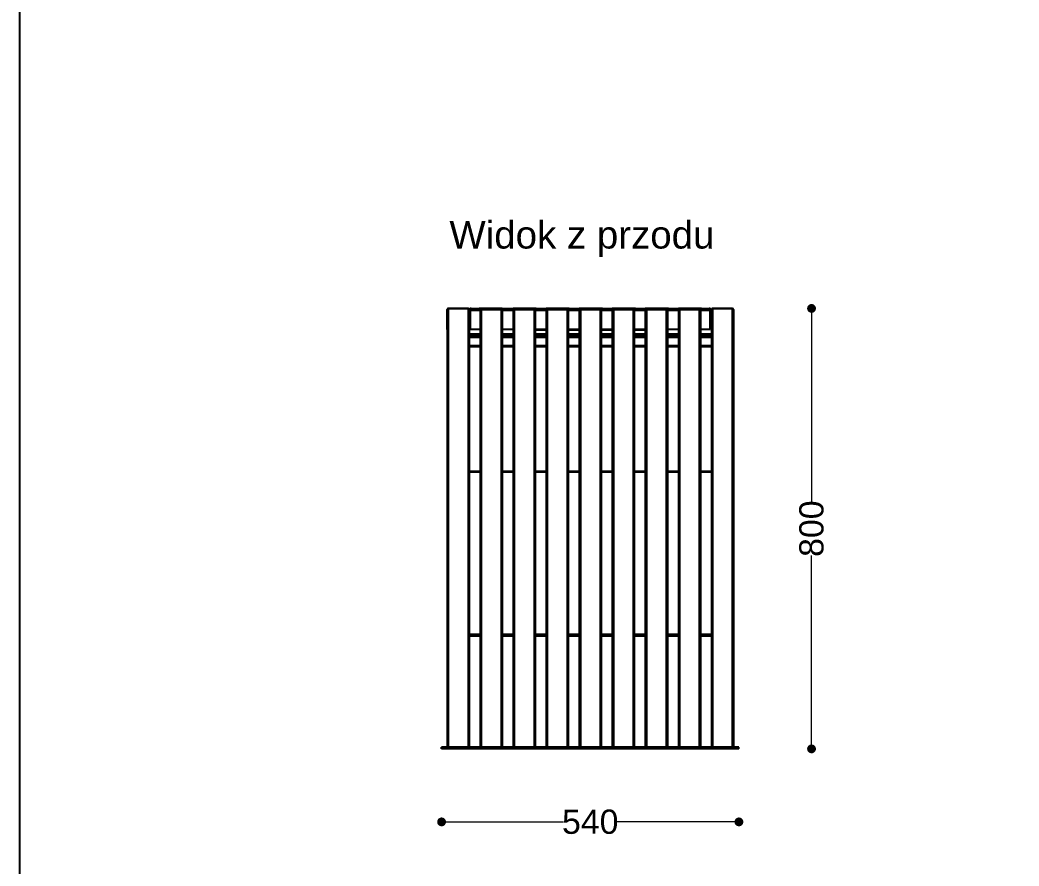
# Model space of a CAD drawing. Header units: millimetres. Extents: x 10366 to 13995, y 24552 to 29685.
# Drawn here: x 10366 to 12181, y 26611 to 28148 of the extents above; entities that cross this region are included whole.
import ezdxf

# ---------------------------------------------------------------- set-up
doc = ezdxf.new("R2010")
doc.units = ezdxf.units.MM
doc.header["$LTSCALE"] = 3
doc.layers.add('Default', color=7, linetype='Continuous')
doc.styles.get("Standard").update_dxf_attribs({"font": 'arial.ttf'})
doc.dimstyles.new('MATEUSZ', dxfattribs={"dimtxt": 35, "dimasz": 16, "dimexe": 0.18, "dimexo": 0.0625, "dimgap": 0.09, "dimtad": 0, "dimdec": 0, "dimdsep": 46, "dimtxsty": 'Standard', "dimblk": 'DOT', "dimcen": 0.09, "dimse1": 1, "dimse2": 1, "dimadec": 0, "dimazin": 0, "dimtfac": 1, "dimtdec": 0, "dimtofl": 0, "dimtmove": 0, "dimatfit": 3, "dimfxl": 1, "dimtolj": 1, "dimtzin": 0, "dimlwd": 9, "dimlwe": 9, "dimarcsym": 0})

# ---------------------------------------------------------------- blocks, each defined once
blk = doc.blocks.new('_Dot')
at = {"color": 0, "linetype": 'ByBlock', "lineweight": -2}
blk.add_line((-0.5, 0), (-1, 0), dxfattribs=at)
at = {"color": 0, "linetype": 'ByBlock', "const_width": 0.5}
blk.add_lwpolyline([(-0.25, 0, 1), (0.25, 0, 1)], format="xyb", close=True, dxfattribs=at)
blk = doc.blocks.new('*D15')
at = {"color": 0, "lineweight": 9, "transparency": 16777216}
for p, q in [((11147.9, 26691.4), (11353.3, 26691.4)), ((11655.9, 26691.4), (11450.5, 26691.4))]:
    blk.add_line(p, q, dxfattribs=at)
at = {"layer": 'Defpoints', "color": 0, "transparency": 16777216}
for p in [(11131.9, 26824), (11671.9, 26824), (11671.9, 26691.4)]:
    blk.add_point(p, dxfattribs=at)
at = {"color": 0, "lineweight": 9, "transparency": 16777216, "xscale": 16, "yscale": 16, "zscale": 16, "rotation": 180}
blk.add_blockref('_Dot', (11131.9, 26691.4), dxfattribs=at)
at = {"color": 0, "lineweight": 9, "transparency": 16777216, "xscale": 16, "yscale": 16, "zscale": 16}
blk.add_blockref('_Dot', (11671.9, 26691.4), dxfattribs=at)
at = {"color": 0, "transparency": 16777216, "insert": (11401.9, 26691.4), "char_height": 44, "attachment_point": 5}
blk.add_mtext('\\A1;540', dxfattribs=at)
blk = doc.blocks.new('*D16')
at = {"color": 0, "lineweight": 9, "transparency": 16777216}
for p, q in [((11803.8, 27608), (11803.8, 27272.7)), ((11803.8, 26840), (11803.8, 27175.4))]:
    blk.add_line(p, q, dxfattribs=at)
at = {"layer": 'Defpoints', "color": 0, "transparency": 16777216}
for p in [(11659.9, 27624), (11803.8, 27624), (11671.9, 26824)]:
    blk.add_point(p, dxfattribs=at)
at = {"color": 0, "lineweight": 9, "transparency": 16777216, "xscale": 16, "yscale": 16, "zscale": 16}
for p, rotation in [((11803.8, 27624), 90), ((11803.8, 26824), 270)]:
    blk.add_blockref('_Dot', p, dxfattribs=dict(at, rotation=rotation))
at = {"color": 0, "transparency": 16777216, "insert": (11803.8, 27224), "char_height": 44, "attachment_point": 5, "rotation": 90}
blk.add_mtext('\\A1;800', dxfattribs=at)

msp = doc.modelspace()

# ---------------------------------------------------------------- linework, layer by layer
msp.add_lwpolyline([(10366.2, 24552.5), (10366.2, 29684.6), (13995, 29684.6), (13995, 24552.5)], close=True)
at = {"layer": 'Default'}
for p, q in [((11141.9, 27586), (11141.9, 27622)), ((11141.9, 27622), (11141.9, 27586)), ((11141.9, 27622), (11141.9, 26827)), ((11143.9, 27624), (11179.9, 27624)), ((11179.9, 27624), (11143.9, 27624)), ((11143.9, 27624), (11143.9, 26827)), ((11179.9, 27624), (11179.9, 26827)), ((11181.9, 27622), (11181.9, 27586)), ((11181.9, 27586), (11181.9, 27622)), ((11181.9, 27622), (11181.9, 26827)), ((11183.4, 27620.2), (11181.9, 27620.2)), ((11183.4, 27620.2), (11183.4, 27586)), ((11201.9, 27620.2), (11184.5, 27620.2)), ((11184.5, 27586), (11184.5, 27620.2)), ((11185.7, 27624), (11618.1, 27624)), ((11199.9, 27624), (11199.9, 27622)), ((11239.9, 27624), (11201.9, 27624)), ((11201.9, 27624), (11201.9, 27622)), ((11201.9, 27622), (11239.9, 27622)), ((11201.9, 27622), (11201.9, 26827)), ((11239.9, 27622), (11203.9, 27622)), ((11203.9, 27622), (11203.9, 26827)), ((11239.9, 27624), (11239.9, 27622)), ((11239.9, 27622), (11239.9, 26827)), ((11241.9, 27624), (11241.9, 27622)), ((11241.9, 27622), (11241.9, 26827)), ((11261.9, 27620.2), (11241.9, 27620.2)), ((11261.9, 27624), (11261.9, 27622)), ((11261.9, 27622), (11261.9, 26827)), ((11301.9, 27624), (11263.9, 27624)), ((11263.9, 27624), (11263.9, 27622)), ((11263.9, 27622), (11301.9, 27622)), ((11299.9, 27622), (11263.9, 27622)), ((11263.9, 27622), (11263.9, 26827)), ((11299.9, 27622), (11299.9, 26827)), ((11301.9, 27624), (11301.9, 27622)), ((11301.9, 27622), (11301.9, 26827)), ((11321.9, 27620.2), (11301.9, 27620.2)), ((11303.9, 27624), (11303.9, 27622)), ((11321.9, 27624), (11321.9, 27622)), ((11321.9, 27622), (11321.9, 26827)), ((11361.9, 27624), (11323.9, 27624)), ((11323.9, 27624), (11323.9, 27622)), ((11323.9, 27622), (11361.9, 27622)), ((11359.9, 27622), (11323.9, 27622)), ((11323.9, 27622), (11323.9, 26827)), ((11359.9, 27622), (11359.9, 26827)), ((11361.9, 27624), (11361.9, 27622)), ((11361.9, 27622), (11361.9, 26827)), ((11381.9, 27620.2), (11361.9, 27620.2)), ((11363.9, 27624), (11363.9, 27622)), ((11381.9, 27624), (11381.9, 27622)), ((11381.9, 27622), (11381.9, 26827)), ((11421.9, 27624), (11383.9, 27624)), ((11383.9, 27624), (11383.9, 27622)), ((11383.9, 27622), (11421.9, 27622)), ((11419.9, 27622), (11383.9, 27622)), ((11383.9, 27622), (11383.9, 26827)), ((11419.9, 27622), (11419.9, 26827)), ((11421.9, 27624), (11421.9, 27622)), ((11421.9, 27622), (11421.9, 26827)), ((11441.9, 27620.2), (11421.9, 27620.2)), ((11423.9, 27624), (11423.9, 27622)), ((11441.9, 27624), (11441.9, 27622)), ((11441.9, 27622), (11441.9, 26827)), ((11481.9, 27624), (11443.9, 27624)), ((11443.9, 27624), (11443.9, 27622)), ((11443.9, 27622), (11481.9, 27622)), ((11479.9, 27622), (11443.9, 27622)), ((11443.9, 27622), (11443.9, 26827)), ((11479.9, 27622), (11479.9, 26827)), ((11481.9, 27624), (11481.9, 27622)), ((11481.9, 27622), (11481.9, 26827)), ((11501.9, 27620.2), (11481.9, 27620.2)), ((11483.9, 27624), (11483.9, 27622)), ((11501.9, 27624), (11501.9, 27622)), ((11501.9, 27622), (11501.9, 26827)), ((11541.9, 27624), (11503.9, 27624)), ((11503.9, 27624), (11503.9, 27622)), ((11503.9, 27622), (11541.9, 27622)), ((11539.9, 27622), (11503.9, 27622)), ((11503.9, 27622), (11503.9, 26827)), ((11539.9, 27622), (11539.9, 26827)), ((11541.9, 27624), (11541.9, 27622)), ((11541.9, 27622), (11541.9, 26827)), ((11561.9, 27620.2), (11541.9, 27620.2)), ((11543.9, 27624), (11543.9, 27622)), ((11561.9, 27624), (11561.9, 27622)), ((11561.9, 27622), (11561.9, 26827)), ((11601.9, 27624), (11563.9, 27624)), ((11563.9, 27624), (11563.9, 27622)), ((11563.9, 27622), (11601.9, 27622)), ((11599.9, 27622), (11563.9, 27622)), ((11563.9, 27622), (11563.9, 26827)), ((11599.9, 27622), (11599.9, 26827)), ((11601.9, 27624), (11601.9, 27622)), ((11601.9, 27622), (11601.9, 26827)), ((11619.3, 27620.2), (11601.9, 27620.2)), ((11603.9, 27624), (11603.9, 27622)), ((11619.3, 27620.2), (11619.3, 27586)), ((11620.4, 27620.2), (11620.4, 27586)), ((11620.4, 27620.2), (11621.9, 27620.2)), ((11621.9, 27586), (11621.9, 27622)), ((11621.9, 27622), (11621.9, 27586)), ((11621.9, 27622), (11621.9, 26827)), ((11623.9, 27624), (11659.9, 27624)), ((11659.9, 27624), (11623.9, 27624)), ((11623.9, 27624), (11623.9, 26827)), ((11659.9, 27624), (11659.9, 26827)), ((11661.9, 27622), (11661.9, 27586)), ((11661.9, 27586), (11661.9, 27622)), ((11661.9, 27622), (11661.9, 26827)), ((11183.4, 27586), (11181.9, 27586)), ((11201.9, 27586), (11184.5, 27586)), ((11261.9, 27586), (11241.9, 27586)), ((11321.9, 27586), (11301.9, 27586)), ((11321.9, 27584.5), (11301.9, 27584.5)), ((11381.9, 27586), (11361.9, 27586)), ((11381.9, 27584.5), (11361.9, 27584.5)), ((11441.9, 27586), (11421.9, 27586)), ((11441.9, 27584.5), (11421.9, 27584.5)), ((11501.9, 27586), (11481.9, 27586)), ((11501.9, 27584.5), (11481.9, 27584.5)), ((11561.9, 27586), (11541.9, 27586)), ((11619.3, 27586), (11601.9, 27586)), ((11620.4, 27586), (11621.9, 27586)), ((11201.9, 27577), (11181.9, 27577)), ((11201.9, 27574), (11181.9, 27574)), ((11201.9, 27574), (11181.9, 27574)), ((11181.9, 27572), (11201.9, 27572)), ((11261.9, 27577), (11241.9, 27577)), ((11261.9, 27574), (11241.9, 27574)), ((11261.9, 27574), (11241.9, 27574)), ((11241.9, 27572), (11261.9, 27572)), ((11321.9, 27577), (11301.9, 27577)), ((11321.9, 27574), (11301.9, 27574)), ((11321.9, 27574), (11301.9, 27574)), ((11301.9, 27572), (11321.9, 27572)), ((11381.9, 27577), (11361.9, 27577)), ((11381.9, 27574), (11361.9, 27574)), ((11381.9, 27574), (11361.9, 27574)), ((11361.9, 27572), (11381.9, 27572)), ((11441.9, 27577), (11421.9, 27577)), ((11441.9, 27574), (11421.9, 27574)), ((11441.9, 27574), (11421.9, 27574)), ((11421.9, 27572), (11441.9, 27572)), ((11501.9, 27577), (11481.9, 27577)), ((11501.9, 27574), (11481.9, 27574)), ((11501.9, 27574), (11481.9, 27574)), ((11481.9, 27572), (11501.9, 27572)), ((11561.9, 27577), (11541.9, 27577)), ((11561.9, 27574), (11541.9, 27574)), ((11561.9, 27574), (11541.9, 27574)), ((11541.9, 27572), (11561.9, 27572)), ((11621.9, 27577), (11601.9, 27577)), ((11621.9, 27574), (11601.9, 27574)), ((11621.9, 27574), (11601.9, 27574)), ((11601.9, 27572), (11621.9, 27572)), ((11201.9, 27556), (11181.9, 27556)), ((11201.9, 27554), (11181.9, 27554)), ((11201.9, 27554), (11181.9, 27554)), ((11261.9, 27556), (11241.9, 27556)), ((11261.9, 27554), (11241.9, 27554)), ((11261.9, 27554), (11241.9, 27554)), ((11321.9, 27556), (11301.9, 27556)), ((11321.9, 27554), (11301.9, 27554)), ((11321.9, 27554), (11301.9, 27554)), ((11381.9, 27556), (11361.9, 27556)), ((11381.9, 27554), (11361.9, 27554)), ((11381.9, 27554), (11361.9, 27554)), ((11441.9, 27556), (11421.9, 27556)), ((11441.9, 27554), (11421.9, 27554)), ((11441.9, 27554), (11421.9, 27554)), ((11501.9, 27556), (11481.9, 27556)), ((11501.9, 27554), (11481.9, 27554)), ((11501.9, 27554), (11481.9, 27554)), ((11561.9, 27556), (11541.9, 27556)), ((11561.9, 27554), (11541.9, 27554)), ((11561.9, 27554), (11541.9, 27554)), ((11621.9, 27556), (11601.9, 27556)), ((11621.9, 27554), (11601.9, 27554)), ((11621.9, 27554), (11601.9, 27554)), ((11181.9, 27328.5), (11201.9, 27328.5)), ((11201.9, 27326.5), (11181.9, 27326.5)), ((11241.9, 27328.5), (11261.9, 27328.5)), ((11261.9, 27326.5), (11241.9, 27326.5)), ((11301.9, 27328.5), (11321.9, 27328.5)), ((11321.9, 27326.5), (11301.9, 27326.5)), ((11361.9, 27328.5), (11381.9, 27328.5)), ((11381.9, 27326.5), (11361.9, 27326.5)), ((11421.9, 27328.5), (11441.9, 27328.5)), ((11441.9, 27326.5), (11421.9, 27326.5)), ((11481.9, 27328.5), (11501.9, 27328.5)), ((11501.9, 27326.5), (11481.9, 27326.5)), ((11541.9, 27328.5), (11561.9, 27328.5)), ((11561.9, 27326.5), (11541.9, 27326.5)), ((11601.9, 27328.5), (11621.9, 27328.5)), ((11621.9, 27326.5), (11601.9, 27326.5)), ((11181.9, 27032.6), (11201.9, 27032.6)), ((11201.9, 27028.5), (11181.9, 27028.5)), ((11241.9, 27032.6), (11261.9, 27032.6)), ((11261.9, 27028.5), (11241.9, 27028.5)), ((11301.9, 27032.6), (11321.9, 27032.6)), ((11321.9, 27028.5), (11301.9, 27028.5)), ((11361.9, 27032.6), (11381.9, 27032.6)), ((11381.9, 27028.5), (11361.9, 27028.5)), ((11421.9, 27032.6), (11441.9, 27032.6)), ((11441.9, 27028.5), (11421.9, 27028.5)), ((11481.9, 27032.6), (11501.9, 27032.6)), ((11501.9, 27028.5), (11481.9, 27028.5)), ((11541.9, 27032.6), (11561.9, 27032.6)), ((11561.9, 27028.5), (11541.9, 27028.5)), ((11601.9, 27032.6), (11621.9, 27032.6)), ((11621.9, 27028.5), (11601.9, 27028.5)), ((11131.9, 26824), (11131.9, 26827)), ((11666.9, 26827), (11136.9, 26827)), ((11136.9, 26824), (11136.9, 26827)), ((11666.9, 26824), (11136.9, 26824)), ((11666.9, 26824), (11666.9, 26827)), ((11671.9, 26824), (11671.9, 26827))]:
    msp.add_line(p, q, dxfattribs=at)
for points in [[(11185.7, 27624, 0), (11185.3, 27624, 0), (11184.9, 27623.9, 0), (11184.6, 27623.8, 0), (11184.2, 27623.7, 0), (11183.9, 27623.6, 0), (11183.6, 27623.4, 0), (11183.3, 27623.1, 0), (11183, 27622.9, 0), (11182.8, 27622.6, 0), (11182.5, 27622.3, 0), (11182.4, 27622, 0), (11182.2, 27621.7, 0), (11182.1, 27621.3, 0), (11182, 27621, 0), (11181.9, 27620.6, 0), (11181.9, 27620.2, 0)], [(11185.7, 27622.5, 0), (11185.5, 27622.5, 0), (11185.2, 27622.5, 0), (11185, 27622.4, 0), (11184.8, 27622.3, 0), (11184.6, 27622.2, 0), (11184.4, 27622.1, 0), (11184.2, 27622, 0), (11184.1, 27621.8, 0), (11183.9, 27621.7, 0), (11183.8, 27621.5, 0), (11183.7, 27621.3, 0), (11183.6, 27621.1, 0), (11183.5, 27620.9, 0), (11183.5, 27620.7, 0), (11183.4, 27620.4, 0), (11183.4, 27620.2, 0)], [(11184.5, 27620.2, 0), (11185.1, 27622.9, 0), (11185.2, 27623.4, 0), (11185.4, 27623.7, 0), (11185.5, 27623.8, 0), (11185.5, 27623.9, 0), (11185.5, 27623.9, 0), (11185.6, 27624, 0), (11185.6, 27624, 0), (11185.6, 27624, 0), (11185.6, 27624, 0), (11185.6, 27624, 0), (11185.7, 27624, 0), (11185.7, 27624, 0)], [(11185, 27622.4, 0), (11184.5, 27620.2, 0)], [(11201.9, 27624, 0), (11199.9, 27624, 0)], [(11199.9, 27622, 0), (11199.9, 27622, 0), (11199.9, 27622, 0), (11199.9, 27622, 0), (11199.9, 27622, 0), (11199.9, 27622, 0), (11199.9, 27622, 0), (11199.9, 27622, 0), (11199.9, 27622, 0), (11199.9, 27622, 0), (11199.9, 27622, 0), (11199.9, 27622, 0), (11199.9, 27622, 0), (11199.9, 27622, 0), (11199.9, 27622, 0), (11200, 27622, 0), (11200.2, 27622, 0), (11201.9, 27622, 0)], [(11203.9, 27622, 0), (11201.9, 27622, 0)], [(11241.9, 27624, 0), (11241.9, 27624, 0), (11241.9, 27624, 0), (11241.9, 27624, 0), (11241.9, 27624, 0), (11241.9, 27624, 0), (11241.9, 27624, 0), (11241.9, 27624, 0), (11241.9, 27624, 0), (11241.9, 27624, 0), (11241.9, 27624, 0), (11241.9, 27624, 0), (11241.9, 27624, 0), (11241.9, 27624, 0), (11241.9, 27624, 0), (11241.8, 27624, 0), (11241.7, 27624, 0), (11239.9, 27624, 0)], [(11239.9, 27622, 0), (11241.9, 27622, 0)], [(11241.9, 27622, 0), (11241.9, 27622, 0), (11241.9, 27622, 0), (11241.9, 27622, 0), (11241.9, 27622, 0), (11241.9, 27622, 0), (11241.9, 27622, 0), (11241.9, 27622, 0), (11241.9, 27622, 0), (11241.9, 27622, 0), (11241.9, 27622, 0), (11241.9, 27622, 0), (11241.9, 27622, 0), (11241.9, 27622, 0), (11241.9, 27622, 0), (11241.8, 27622, 0), (11241.7, 27622, 0), (11239.9, 27622, 0)], [(11263.9, 27624, 0), (11261.9, 27624, 0)], [(11261.9, 27622, 0), (11261.9, 27622, 0), (11261.9, 27622, 0), (11261.9, 27622, 0), (11261.9, 27622, 0), (11261.9, 27622, 0), (11261.9, 27622, 0), (11261.9, 27622, 0), (11261.9, 27622, 0), (11261.9, 27622, 0), (11261.9, 27622, 0), (11261.9, 27622, 0), (11261.9, 27622, 0), (11261.9, 27622, 0), (11262, 27622, 0), (11262.2, 27622, 0), (11263.9, 27622, 0)], [(11263.9, 27622, 0), (11261.9, 27622, 0)], [(11301.9, 27622, 0), (11301.9, 27622, 0), (11301.9, 27622, 0), (11301.9, 27622, 0), (11301.9, 27622, 0), (11301.9, 27622, 0), (11301.9, 27622, 0), (11301.9, 27622, 0), (11301.9, 27622, 0), (11301.9, 27622, 0), (11301.9, 27622, 0), (11301.9, 27622, 0), (11301.9, 27622, 0), (11301.9, 27622, 0), (11301.9, 27622, 0), (11301.8, 27622, 0), (11301.7, 27622, 0), (11299.9, 27622, 0)], [(11303.9, 27624, 0), (11303.9, 27624, 0), (11303.9, 27624, 0), (11303.9, 27624, 0), (11303.9, 27624, 0), (11303.9, 27624, 0), (11303.9, 27624, 0), (11303.9, 27624, 0), (11303.9, 27624, 0), (11303.9, 27624, 0), (11303.9, 27624, 0), (11303.9, 27624, 0), (11303.9, 27624, 0), (11303.9, 27624, 0), (11303.9, 27624, 0), (11303.8, 27624, 0), (11303.7, 27624, 0), (11301.9, 27624, 0)], [(11301.9, 27622, 0), (11303.9, 27622, 0)], [(11323.9, 27624, 0), (11321.9, 27624, 0)], [(11321.9, 27622, 0), (11321.9, 27622, 0), (11321.9, 27622, 0), (11321.9, 27622, 0), (11321.9, 27622, 0), (11321.9, 27622, 0), (11321.9, 27622, 0), (11321.9, 27622, 0), (11321.9, 27622, 0), (11321.9, 27622, 0), (11321.9, 27622, 0), (11321.9, 27622, 0), (11321.9, 27622, 0), (11321.9, 27622, 0), (11322, 27622, 0), (11322.2, 27622, 0), (11323.9, 27622, 0)], [(11323.9, 27622, 0), (11321.9, 27622, 0)], [(11361.9, 27622, 0), (11361.9, 27622, 0), (11361.9, 27622, 0), (11361.9, 27622, 0), (11361.9, 27622, 0), (11361.9, 27622, 0), (11361.9, 27622, 0), (11361.9, 27622, 0), (11361.9, 27622, 0), (11361.9, 27622, 0), (11361.9, 27622, 0), (11361.9, 27622, 0), (11361.9, 27622, 0), (11361.9, 27622, 0), (11361.9, 27622, 0), (11361.8, 27622, 0), (11361.7, 27622, 0), (11359.9, 27622, 0)], [(11363.9, 27624, 0), (11363.9, 27624, 0), (11363.9, 27624, 0), (11363.9, 27624, 0), (11363.9, 27624, 0), (11363.9, 27624, 0), (11363.9, 27624, 0), (11363.9, 27624, 0), (11363.9, 27624, 0), (11363.9, 27624, 0), (11363.9, 27624, 0), (11363.9, 27624, 0), (11363.9, 27624, 0), (11363.9, 27624, 0), (11363.9, 27624, 0), (11363.8, 27624, 0), (11363.7, 27624, 0), (11361.9, 27624, 0)], [(11361.9, 27622, 0), (11363.9, 27622, 0)], [(11383.9, 27624, 0), (11381.9, 27624, 0)], [(11381.9, 27622, 0), (11381.9, 27622, 0), (11381.9, 27622, 0), (11381.9, 27622, 0), (11381.9, 27622, 0), (11381.9, 27622, 0), (11381.9, 27622, 0), (11381.9, 27622, 0), (11381.9, 27622, 0), (11381.9, 27622, 0), (11381.9, 27622, 0), (11381.9, 27622, 0), (11381.9, 27622, 0), (11381.9, 27622, 0), (11382, 27622, 0), (11382.2, 27622, 0), (11383.9, 27622, 0)], [(11383.9, 27622, 0), (11381.9, 27622, 0)], [(11421.9, 27622, 0), (11421.9, 27622, 0), (11421.9, 27622, 0), (11421.9, 27622, 0), (11421.9, 27622, 0), (11421.9, 27622, 0), (11421.9, 27622, 0), (11421.9, 27622, 0), (11421.9, 27622, 0), (11421.9, 27622, 0), (11421.9, 27622, 0), (11421.9, 27622, 0), (11421.9, 27622, 0), (11421.9, 27622, 0), (11421.9, 27622, 0), (11421.8, 27622, 0), (11421.7, 27622, 0), (11419.9, 27622, 0)], [(11423.9, 27624, 0), (11423.9, 27624, 0), (11423.9, 27624, 0), (11423.9, 27624, 0), (11423.9, 27624, 0), (11423.9, 27624, 0), (11423.9, 27624, 0), (11423.9, 27624, 0), (11423.9, 27624, 0), (11423.9, 27624, 0), (11423.9, 27624, 0), (11423.9, 27624, 0), (11423.9, 27624, 0), (11423.9, 27624, 0), (11423.9, 27624, 0), (11423.8, 27624, 0), (11423.7, 27624, 0), (11421.9, 27624, 0)], [(11421.9, 27622, 0), (11423.9, 27622, 0)], [(11443.9, 27624, 0), (11441.9, 27624, 0)], [(11441.9, 27622, 0), (11441.9, 27622, 0), (11441.9, 27622, 0), (11441.9, 27622, 0), (11441.9, 27622, 0), (11441.9, 27622, 0), (11441.9, 27622, 0), (11441.9, 27622, 0), (11441.9, 27622, 0), (11441.9, 27622, 0), (11441.9, 27622, 0), (11441.9, 27622, 0), (11441.9, 27622, 0), (11441.9, 27622, 0), (11442, 27622, 0), (11442.2, 27622, 0), (11443.9, 27622, 0)], [(11443.9, 27622, 0), (11441.9, 27622, 0)], [(11481.9, 27622, 0), (11481.9, 27622, 0), (11481.9, 27622, 0), (11481.9, 27622, 0), (11481.9, 27622, 0), (11481.9, 27622, 0), (11481.9, 27622, 0), (11481.9, 27622, 0), (11481.9, 27622, 0), (11481.9, 27622, 0), (11481.9, 27622, 0), (11481.9, 27622, 0), (11481.9, 27622, 0), (11481.9, 27622, 0), (11481.9, 27622, 0), (11481.8, 27622, 0), (11481.7, 27622, 0), (11479.9, 27622, 0)], [(11483.9, 27624, 0), (11483.9, 27624, 0), (11483.9, 27624, 0), (11483.9, 27624, 0), (11483.9, 27624, 0), (11483.9, 27624, 0), (11483.9, 27624, 0), (11483.9, 27624, 0), (11483.9, 27624, 0), (11483.9, 27624, 0), (11483.9, 27624, 0), (11483.9, 27624, 0), (11483.9, 27624, 0), (11483.9, 27624, 0), (11483.9, 27624, 0), (11483.8, 27624, 0), (11483.7, 27624, 0), (11481.9, 27624, 0)], [(11481.9, 27622, 0), (11483.9, 27622, 0)], [(11503.9, 27624, 0), (11501.9, 27624, 0)], [(11501.9, 27622, 0), (11501.9, 27622, 0), (11501.9, 27622, 0), (11501.9, 27622, 0), (11501.9, 27622, 0), (11501.9, 27622, 0), (11501.9, 27622, 0), (11501.9, 27622, 0), (11501.9, 27622, 0), (11501.9, 27622, 0), (11501.9, 27622, 0), (11501.9, 27622, 0), (11501.9, 27622, 0), (11501.9, 27622, 0), (11502, 27622, 0), (11502.2, 27622, 0), (11503.9, 27622, 0)], [(11503.9, 27622, 0), (11501.9, 27622, 0)], [(11541.9, 27622, 0), (11541.9, 27622, 0), (11541.9, 27622, 0), (11541.9, 27622, 0), (11541.9, 27622, 0), (11541.9, 27622, 0), (11541.9, 27622, 0), (11541.9, 27622, 0), (11541.9, 27622, 0), (11541.9, 27622, 0), (11541.9, 27622, 0), (11541.9, 27622, 0), (11541.9, 27622, 0), (11541.9, 27622, 0), (11541.9, 27622, 0), (11541.8, 27622, 0), (11541.7, 27622, 0), (11539.9, 27622, 0)], [(11543.9, 27624, 0), (11543.9, 27624, 0), (11543.9, 27624, 0), (11543.9, 27624, 0), (11543.9, 27624, 0), (11543.9, 27624, 0), (11543.9, 27624, 0), (11543.9, 27624, 0), (11543.9, 27624, 0), (11543.9, 27624, 0), (11543.9, 27624, 0), (11543.9, 27624, 0), (11543.9, 27624, 0), (11543.9, 27624, 0), (11543.9, 27624, 0), (11543.8, 27624, 0), (11543.7, 27624, 0), (11541.9, 27624, 0)], [(11541.9, 27622, 0), (11543.9, 27622, 0)], [(11563.9, 27624, 0), (11561.9, 27624, 0)], [(11561.9, 27622, 0), (11561.9, 27622, 0), (11561.9, 27622, 0), (11561.9, 27622, 0), (11561.9, 27622, 0), (11561.9, 27622, 0), (11561.9, 27622, 0), (11561.9, 27622, 0), (11561.9, 27622, 0), (11561.9, 27622, 0), (11561.9, 27622, 0), (11561.9, 27622, 0), (11561.9, 27622, 0), (11561.9, 27622, 0), (11562, 27622, 0), (11562.2, 27622, 0), (11563.9, 27622, 0)], [(11563.9, 27622, 0), (11561.9, 27622, 0)], [(11601.9, 27622, 0), (11601.9, 27622, 0), (11601.9, 27622, 0), (11601.9, 27622, 0), (11601.9, 27622, 0), (11601.9, 27622, 0), (11601.9, 27622, 0), (11601.9, 27622, 0), (11601.9, 27622, 0), (11601.9, 27622, 0), (11601.9, 27622, 0), (11601.9, 27622, 0), (11601.9, 27622, 0), (11601.9, 27622, 0), (11601.9, 27622, 0), (11601.8, 27622, 0), (11601.7, 27622, 0), (11599.9, 27622, 0)], [(11603.9, 27624, 0), (11603.9, 27624, 0), (11603.9, 27624, 0), (11603.9, 27624, 0), (11603.9, 27624, 0), (11603.9, 27624, 0), (11603.9, 27624, 0), (11603.9, 27624, 0), (11603.9, 27624, 0), (11603.9, 27624, 0), (11603.9, 27624, 0), (11603.9, 27624, 0), (11603.9, 27624, 0), (11603.9, 27624, 0), (11603.9, 27624, 0), (11603.8, 27624, 0), (11603.7, 27624, 0), (11601.9, 27624, 0)], [(11601.9, 27622, 0), (11603.9, 27622, 0)], [(11618.1, 27624, 0), (11618.5, 27624, 0), (11618.9, 27623.9, 0), (11619.2, 27623.8, 0), (11619.6, 27623.7, 0), (11619.9, 27623.5, 0), (11620.2, 27623.4, 0), (11620.5, 27623.1, 0), (11620.8, 27622.9, 0), (11621, 27622.6, 0), (11621.3, 27622.3, 0), (11621.5, 27622, 0), (11621.6, 27621.7, 0), (11621.7, 27621.3, 0), (11621.8, 27621, 0), (11621.9, 27620.6, 0), (11621.9, 27620.2, 0)], [(11621.9, 27620.2, 0), (11621.9, 27620.6, 0), (11621.8, 27621, 0), (11621.7, 27621.3, 0), (11621.6, 27621.7, 0), (11621.5, 27622, 0), (11621.3, 27622.3, 0), (11621, 27622.6, 0), (11620.8, 27622.9, 0), (11620.5, 27623.1, 0), (11620.2, 27623.4, 0), (11619.9, 27623.5, 0), (11619.6, 27623.7, 0), (11619.2, 27623.8, 0), (11618.9, 27623.9, 0), (11618.5, 27624, 0), (11618.1, 27624, 0)], [(11618.1, 27624, 0), (11618.1, 27624, 0), (11618.2, 27624, 0), (11618.2, 27624, 0), (11618.2, 27624, 0), (11618.2, 27624, 0), (11618.3, 27623.9, 0), (11618.3, 27623.9, 0), (11618.3, 27623.9, 0), (11618.4, 27623.7, 0), (11618.6, 27623.4, 0), (11618.9, 27622.4, 0), (11619.3, 27620.2, 0)], [(11618.1, 27622.5, 0), (11618.3, 27622.5, 0), (11618.6, 27622.5, 0), (11618.8, 27622.4, 0), (11619, 27622.3, 0), (11619.2, 27622.2, 0), (11619.4, 27622.1, 0), (11619.6, 27622, 0), (11619.7, 27621.8, 0), (11619.9, 27621.7, 0), (11620, 27621.5, 0), (11620.1, 27621.3, 0), (11620.2, 27621.1, 0), (11620.3, 27620.9, 0), (11620.4, 27620.7, 0), (11620.4, 27620.4, 0), (11620.4, 27620.2, 0)], [(11661.9, 27572.9, 0), (11661.9, 27573.4, 0), (11661.8, 27574, 0)], [(11661.5, 27029.4, 0), (11661.7, 27029.8, 0), (11661.8, 27030.3, 0), (11661.9, 27030.7, 0), (11661.9, 27031.1, 0)], [(11661.9, 27031.1, 0), (11661.9, 27031.1, 0), (11661.9, 27031, 0), (11661.9, 27030.9, 0), (11661.8, 27030.8, 0), (11661.8, 27030.7, 0), (11661.7, 27030.7, 0), (11661.6, 27030.5, 0)], [(11136.9, 26827, 0), (11131.9, 26827, 0)], [(11136.9, 26824, 0), (11131.9, 26824, 0)], [(11671.9, 26827, 0), (11671.9, 26827, 0), (11671.9, 26827, 0), (11671.9, 26827, 0), (11671.9, 26827, 0), (11671.9, 26827, 0), (11671.9, 26827, 0), (11671.9, 26827, 0), (11671.9, 26827, 0), (11671.9, 26827, 0), (11671.9, 26827, 0), (11671.9, 26827, 0), (11671.9, 26827, 0), (11671.9, 26827, 0), (11671.9, 26827, 0), (11671.8, 26827, 0), (11671.3, 26827, 0), (11666.9, 26827, 0)], [(11671.9, 26824, 0), (11671.9, 26824, 0), (11671.9, 26824, 0), (11671.9, 26824, 0), (11671.9, 26824, 0), (11671.9, 26824, 0), (11671.9, 26824, 0), (11671.9, 26824, 0), (11671.9, 26824, 0), (11671.9, 26824, 0), (11671.9, 26824, 0), (11671.9, 26824, 0), (11671.9, 26824, 0), (11671.9, 26824, 0), (11671.9, 26824, 0), (11671.8, 26824, 0), (11671.3, 26824, 0), (11666.9, 26824, 0)]]:
    msp.add_polyline3d(points, dxfattribs=at)
for centre, radius, start, end in [((11143.9, 27622), 2, 90, 180), ((11143.9, 27622), 2, 90, 180), ((11179.9, 27622), 2, 0, 90), ((11179.9, 27622), 2, 0, 90), ((11623.9, 27622), 2, 90, 180), ((11623.9, 27622), 2, 90, 180), ((11659.9, 27622), 2, 0, 90), ((11659.9, 27622), 2, 0, 90), ((11143.9, 27586), 2, 180, 205.3949), ((11143.9, 27586), 2, 180, 200.1796), ((11179.9, 27586), 2, 327.0911, 0), ((11623.9, 27586), 2, 180, 205.2046), ((11659.9, 27586), 2, 326.851, 0), ((11655.9, 27560), 6, 341.7733, 0)]:
    msp.add_arc(centre, radius, start, end, dxfattribs=at)

# ---------------------------------------------------------------- texts
at = {"insert": (11146.1, 27782.8), "char_height": 50, "attachment_point": 1}
msp.add_mtext_dynamic_manual_height_columns('Widok z przodu', width=1167.306, gutter_width=1, heights=[0], dxfattribs=at)

# ---------------------------------------------------------------- dimensions: what is measured, and where the dimension line sits
dim = msp.add_linear_dim(base=(11803.8, 27624), p1=(11671.9, 26824), p2=(11659.9, 27624), angle=90, dimstyle='MATEUSZ', override={"dimtxt": 44})
dim.commit()
dim.dimension.update_dxf_attribs({"geometry": '*D16', "text_midpoint": (11803.8, 27224)})
dim = msp.add_linear_dim(base=(11671.9, 26691.4), p1=(11131.9, 26824), p2=(11671.9, 26824), dimstyle='MATEUSZ', override={"dimtxt": 44})
dim.commit()
dim.dimension.update_dxf_attribs({"geometry": '*D15', "text_midpoint": (11401.9, 26691.4)})

doc.saveas('drawing.dxf')
